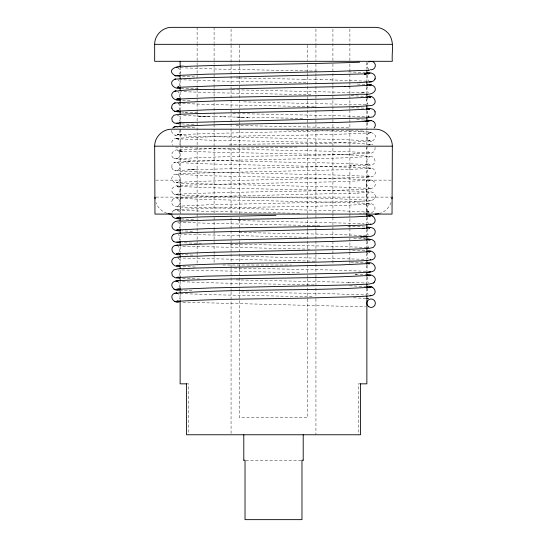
<?xml version="1.0" encoding="UTF-8"?>
<svg xmlns="http://www.w3.org/2000/svg" width="547" height="547" viewBox="0 0 547 547"><rect width="100%" height="100%" fill="white"/><g stroke="black" fill="none" stroke-linecap="round" stroke-linejoin="round"><path stroke-width="0.41" stroke-dasharray="2.73 2.05" d="M171.683 130.384L171.833 132.1L172.681 133.632M229.07 144.955L232.906 144.873C279.483 142.76 326.566 145.03 372.945 140.709C381.403 132.695 366.025 130.897 361.013 131.752M177.105 138.241C173.44 137.837 170.103 141.994 172.435 145.256M187.99 169.761L195.949 169.467L176.968 170.616C180.503 169.802 181.228 164.647 178.09 162.862L178.52 163.088L177.03 162.548L208.414 163.929L362.832 167.505L372.343 168.38L373.84 169.228L375.304 172.127L375.126 173.837L373.027 176.312L370.469 176.996L364.063 177.46L204.387 181.187L176.325 182.466L178.014 182.185L177.543 182.301C180.667 181.372 181.043 176.004 177.604 174.575L176.312 174.336L210.766 175.84L345.902 178.739L371.023 180.018M179.819 298.908C180.633 296.782 179.614 294.265 177.515 293.363M179.819 144.49C180.66 142.377 179.669 139.854 177.584 138.924L178.589 139.157L176.223 138.706L207.06 140.1L307.646 142.193C329.342 143.376 351.434 141.871 372.938 144.859M179.683 251.634L179.929 248.393L177.925 246.041M367.228 146.699C365.888 149.304 367.775 152.688 370.716 152.866L346.395 151.594L207.067 148.586L175.409 147.109M179.655 97.216L179.936 93.981L177.857 91.493M367.331 111.137L367.03 114.371L369.095 116.873L368.664 116.648L370.182 117.113M176.831 209.617C241.268 206.028 305.964 207.874 370.381 204.065L369.122 204.414C365.724 206.397 366.545 211.511 369.881 212.147L342.832 210.868L182.657 207.128L176.23 206.663L173.707 205.87L172.455 204.694L171.765 203.115L171.779 201.405M172.298 200.038L173.508 198.664L175.498 197.864L188.407 197.043L358.36 193.064M357.307 201.453C362.852 200.195 370.387 202.985 374.688 198.445M375.242 196.947L375.208 195.238L373.314 192.606L370.661 191.778L364.254 191.313L208.612 187.696L177.228 186.349C180.448 187.026 181.255 192.093 177.905 194.035L176.51 194.411L191.347 193.481L236.318 192.325C279.038 191.272 321.78 191.067 364.48 189.317C371.475 191.252 381.717 183.095 370.476 179.901M179.614 287.421L180.004 284.18L178.035 281.753M367.358 75.356L366.975 78.453L368.616 80.737M367.379 265.555L366.893 267.066L367.741 270.191M374.654 198.561L375.283 196.824M171.737 201.528L172.339 199.922M179.416 85.817L180.093 82.645L178.322 79.924M367.632 122.535L366.934 125.707L367.577 127.307M179.546 275.497L180.066 272.734L178.582 270.197M179.635 120.969C180.92 118.255 179.901 115.868 177.153 115.034M367.687 241.289L366.9 244.311L368.425 247.1M191.129 169.645L354.757 165.898L349.834 166.021C354.456 163.963 381.628 170.158 373.492 157.078C351.338 153.242 328.043 155.663 305.554 154.083L214.089 152.21L178.288 150.924L183.532 151.28L179.936 151.04M179.409 228.195C180.866 225.966 180.134 223.429 177.727 222.267M179.464 73.893C181.064 72.286 180.079 68.471 177.324 67.548M179.04 264.461C180.825 262.731 180.366 259.148 177.857 257.972M367.871 98.419C364.514 99.786 369.998 107.438 367.126 103.014M367.953 288.501L366.811 291.442L368.179 294.389M178.972 110.036C180.811 108.121 180.373 104.566 177.898 103.424M367.953 252.837C366.442 254.355 366.558 257.035 368.179 258.724M367.406 86.98C366.668 87.773 366.401 91.595 368.534 92.675M367.816 217.446C366.182 219.279 366.832 222.52 369.02 223.607M172.025 212.332L173.228 210.821M179.081 216.762L179.751 215.839M368.131 229.015C366.305 230.82 366.456 233.754 368.541 235.169M367.543 277.062L366.921 280.119L368.391 282.758M179.525 240.126L180.059 237.056L178.26 234.348M352.391 154.138C358.203 151.758 375.762 158.062 375.105 147.328M174.527 210.069L177.748 209.501M173.946 158.445C195.764 161.789 218.397 159.854 240.454 161.228L331.147 163.027L370.052 164.64C365.82 164.148 365.752 157.659 370.066 156.558L341.861 157.939L221.624 160.476L180.209 161.809L175.204 162.274L173.324 163.15L171.943 165.037L171.847 167.669M173.043 210.937L174.712 209.952M368.753 133.229L370.811 132.675L368.753 133.229L369.184 133.003C365.977 134.521 366.258 139.622 369.615 140.777L368.603 140.552L370.285 140.805L340.077 139.519L189.351 136.141L175.997 135.328L173.884 134.671L172.572 133.509M174.055 162.691L175.204 162.274M370.408 132.791C305.78 136.524 240.892 134.658 176.25 138.336M370.107 141.386L371.734 141.133M178.965 134.596L177.283 134.747L181.98 134.371L177.378 134.829L179.819 132.894L180.066 129.769M367.837 145.099L369.43 144.866M369.17 144.921L370.504 144.75L368.165 144.982M175.272 209.829L176.196 209.713M177.392 138.213L178.24 138.124M178.643 134.63L210.363 133.461L362.928 129.954M366.634 212.968C377.868 214.465 377.799 201.727 366.463 203.368C346.784 202.328 327.079 202.123 307.387 201.638L203.34 199.45L176.64 198.069L178.452 198.739L178.131 198.623C181.31 200.865 180.551 205.433 176.825 206.287L208.557 204.79L358.682 201.399M365.943 213.009L359.434 213.316M184.838 161.57L186.383 161.509M356.993 193.118L370.073 192.202C366.442 193.118 365.724 197.617 368.849 199.826L370.469 200.414C306.347 196.448 241.87 198.335 177.679 194.869M354.155 201.563L355.482 201.515M360.145 201.337L361.567 201.282M187.662 161.454L190.8 161.338M348.754 154.254L353.102 154.117M179.956 151.047L177.064 150.589C180.503 151.505 181.153 156.572 178.055 158.315L178.773 158.09L176.428 158.876C231.012 155.369 285.944 156.524 340.631 154.486L341.239 154.473M344.829 154.37L349.43 154.233M355.741 154.028L356.473 154.001M340.631 154.486L345.465 154.35M297.048 147.013C257.466 148.039 217.843 148.039 178.288 149.994C173.228 148.757 168.784 155.833 174.137 158.562M155.827 180.134L180.524 180.134L180.524 213.378M391.18 180.134L366.483 180.134L366.483 212.386M155.97 197.111L391.037 197.111M222.834 265.015L291.428 265.015M186.527 383.844L188.619 383.844L188.619 434.769M360.48 383.844L358.381 383.844L358.381 434.769M245.883 460.232L301.123 460.232M236.051 125.489L349.143 127.875M239.258 78.009L304.146 79.288M243.743 101.879L366.23 104.833M241.555 117.202L236.564 117.099L247.784 117.331L219.894 116.73M247.326 117.318L304.282 118.439M286.669 129.899L361.799 131.786M299.592 213.323L205.481 211.354L176.284 209.959L179.033 211.238L179.908 212.721M239.244 232.482L334.114 234.431L366.702 235.586M306.245 237.275L181.549 234.28M241.781 256.324L365.799 259.292M299.394 272.816L181.351 269.938M241.405 291.954L334.586 293.862L367.427 295.031M317.014 71.103L218.157 69.093L178.281 67.691M314.969 79.513L320.651 79.636M236.078 77.941L239.524 78.016M303.906 79.288L315.304 79.52M305.971 82.741L221.733 81.093L180.989 79.759M232.16 89.701L365.519 92.84M310.881 94.727L214.602 92.758L180.742 91.602M314.375 106.692L212.4 104.6L178.055 103.315M232.892 113.53L334.176 115.608L369.41 116.996M238.109 220.598L364.083 223.552M319.81 225.651L217.145 223.552L179.457 222.273M230.314 244.153L332.904 246.253L367.044 247.422M309.773 249.179L182.247 246.171M314.853 261.186L180.961 258.013M234.178 268.03L333.226 270.061L367.967 271.333M236.242 279.893L349.485 282.32M314.101 284.932L217.576 282.963L180.175 281.691M312.118 296.768L215.327 294.792L179.04 293.513M320.282 79.63L330.805 79.869M214.937 116.614L225.904 116.873M330.347 79.862L368.493 81.25M206.889 116.415L197.488 116.149L215.962 116.641M210.205 116.497L181.761 115.492M201.405 243.449L182.151 242.745M199.669 279.018L181.542 278.341M348.589 71.889L366.292 72.587M198.171 88.867L180.421 88.163M351.112 95.725L366.134 96.347M197.488 112.648L183.183 112.101M347.844 226.349L365.936 227.053M348.152 282.273L353.164 282.437M349.54 285.814L367.078 286.553M194.718 76.915L181.522 76.375M351.564 107.622L365.847 108.21M194.028 124.436L181.426 123.902M194.835 127.868L181.194 127.28M350.859 262.088L367.399 262.786M355.379 274.197L367.153 274.71M193.515 219.484L180.907 218.944M353.711 238.458L366.059 239.005M352.589 250.246L365.799 250.806M195.293 267.052L181.44 266.478M355.133 274.184L356.829 274.245M351.769 282.389L366.9 283.079M353.588 297.814L366.873 298.395M366.832 120.203L363.871 120.094L367.481 120.244M192.592 231.313L181.884 230.848M192.797 255.107L181.761 254.642M191.97 290.724L181.173 290.259M190.13 100.532L180.154 100.067M356.719 119.677L365.478 120.128M357.458 84.053L367.153 84.518M358.23 131.636L358.989 131.67M363.468 131.868L364.275 131.902M185.727 112.217L186.493 112.251M182.93 302.224L365.581 306.819M181.72 112.026L183.97 112.142M361.799 92.648L367.297 92.997M364.09 238.889L365.567 238.984M367.146 247.442L368.692 247.538L365.533 247.326M366.463 203.368L369.56 203.607M365.423 164.182L369.314 164.483L368.459 164.408M177.754 257.774L179.177 257.89M173.262 193.624L174.787 194.472L177.337 194.828M368.329 167.854L369.457 167.97M370.004 168.032L371.153 168.148M176.12 194.711L178.876 194.985M177.071 67.575L178.63 67.773M171.806 167.553L172.599 169.214L174.493 170.602L185.707 171.628L339.311 175.129L370.285 176.414L367.475 176.12L369.751 176.469C366.196 175.272 365.875 170.732 369.143 168.763L368.815 168.879L370.34 168.435L339.639 169.823L184.407 173.406L174.472 174.384L172.914 175.443L171.655 178.301L171.943 179.997L174.185 182.342L182.712 183.395L341.588 187.108L370.832 188.503L368.616 188.004C371.317 190.151 364.589 184.312 367.256 182.602C366.914 181.529 370.784 180.1 368.924 180.626L370.476 180.366L337.314 181.761L235.962 183.854C218.157 184.271 200.339 184.551 182.541 185.365C177.604 184.353 167.792 187.566 173.378 193.741M177.693 257.787L178.377 257.904M372.138 180.284L372.698 180.407M174.664 135.02L175.149 135.136M175.519 135.212L175.997 135.328M174.493 170.602L175.69 170.931M176.496 126.781L178.131 127.321M366.866 62.153L366.866 68.984M366.866 74.953L366.866 81.783M366.866 86.898L366.866 92.874M366.866 98.843L366.866 104.819M366.866 110.795L366.866 116.764M366.866 122.74L366.866 212.332M366.866 217.453L366.866 223.429M366.866 229.398L366.866 236.222M366.866 241.343L366.866 247.319M366.866 253.288L366.866 259.264M366.866 265.233L366.866 271.209M366.866 277.185L366.866 283.155M366.866 288.276L366.866 295.1M349.895 29.053L349.895 42.68M349.895 43.534L349.895 60.573M349.895 63.978L349.895 73.346M349.895 74.201L349.895 81.865M349.895 82.72L349.895 85.277M349.895 86.125L349.895 105.721M349.895 106.569L349.895 109.126M349.895 109.981L349.895 213.05M349.895 213.904L349.895 224.126M349.895 224.974L349.895 227.531M349.895 228.386L349.895 247.976M349.895 248.83L349.895 251.381M349.895 252.235L349.895 259.9M349.895 260.755L349.895 264.16M332.918 29.053L332.918 42.68M332.918 43.534L332.918 60.573M332.918 63.978L332.918 81.865M332.918 82.72L332.918 85.277M332.918 86.125L332.918 105.721M332.918 106.569L332.918 109.126M332.918 109.981L332.918 213.05M332.918 213.904L332.918 216.455M332.918 217.309L332.918 264.16M315.94 29.059L315.94 44.43M315.94 45.182L315.94 60.56M315.94 63.978L315.94 72.621M315.94 73.373L315.94 76.033M315.94 76.792L315.94 227.217M315.94 228.017L315.94 230.636M315.94 231.429L315.94 250.28M315.94 251.08L315.94 253.692M315.94 254.499L315.94 274.191M315.94 275.004L315.94 277.609M315.94 278.423L315.94 298.108M315.94 298.929L315.94 434.769M307.455 45.182L307.455 60.567M307.455 64.84L307.455 72.525M307.455 73.38L307.455 75.944M307.455 76.799L307.455 96.457M307.455 97.311L307.455 99.875M307.455 100.73L307.455 227.217M307.455 228.072L307.455 230.636M307.455 231.49L307.455 251.141M307.455 251.996L307.455 254.56M307.455 255.415L307.455 274.218M307.455 275.073L307.455 277.637M307.455 278.491L307.455 298.149M307.455 299.004L307.455 417.792L239.552 417.792L239.552 292.166M239.552 45.182L239.552 65.695M239.552 66.549L239.552 121.243M239.552 122.097L239.552 124.661M239.552 125.516L239.552 213.542M239.552 216.961L239.552 219.525M239.552 220.379L239.552 240.03M239.552 240.885L239.552 243.449M239.552 244.304L239.552 263.962M239.552 264.816L239.552 267.38M239.552 268.235L239.552 287.893M239.552 288.748L239.552 291.312M231.06 29.059L231.06 44.43M231.06 45.182L231.06 65.784M231.06 66.543L231.06 86.187M231.06 87.041L231.06 89.701M231.06 90.46L231.06 213.549M231.06 217.761L231.06 220.386M231.06 221.179L231.06 240.03M231.06 240.83L231.06 243.442M231.06 244.249L231.06 263.941M231.06 264.755L231.06 267.36M231.06 268.167L231.06 287.859M231.06 288.672L231.06 291.277M231.06 292.091L231.06 434.769M214.089 27.35L214.089 42.68M214.089 43.534L214.089 63.978M214.089 64.833L214.089 84.423M214.089 85.277L214.089 87.828M214.089 88.682L214.089 120.203M214.089 121.051L214.089 123.608M214.089 124.456L214.089 213.05M214.089 217.309L214.089 227.531M214.089 228.386L214.089 230.937M214.089 231.791L214.089 250.533M214.089 251.381L214.089 253.938M214.089 254.793L214.089 263.305M197.111 27.35L197.111 42.68M197.111 43.534L197.111 64.833M197.111 65.681L197.111 85.277M197.111 86.125L197.111 88.682M197.111 89.537L197.111 109.126M197.111 109.981L197.111 112.532M197.111 113.386L197.111 213.05M197.111 213.904L197.111 227.531M197.111 228.386L197.111 230.937M197.111 231.791L197.111 251.381M197.111 252.235L197.111 254.793M197.111 255.64L197.111 263.305M180.134 67.274L180.134 74.098M180.134 80.074L180.134 86.05M180.134 92.019L180.134 97.995M180.134 103.109L180.134 109.94M180.134 115.909L180.134 121.031M180.134 129.564L180.134 214.896M180.134 222.574L180.134 228.543M180.134 234.519L180.134 240.489M180.134 246.465L180.134 252.44M180.134 258.41L180.134 263.531M180.134 270.355L180.134 275.476M180.134 281.452L180.134 288.276M180.134 293.397L180.134 299.366M368.787 69.1A4.246 4.246 0 0 1 367.816 62.871M166.938 213.275A17.005 16.895 57.5 0 1 155.957 202.554M391.043 202.547A17.012 16.909 -58.2 0 1 380.062 213.282M179.751 186.65L176.975 186.418L179.724 186.691M368.924 211.915L365.834 211.682L368.924 211.915"/><path stroke-width="0.82" d="M375.092 78.775C376.616 73.872 370.572 72.225 366.887 72.628M154.671 44.328C154.534 35.254 162.575 27.213 171.642 27.35L375.358 27.35C381.006 27.377 386.435 30.345 389.567 35.035C394.524 42.871 391.481 52.656 392.329 61.305L154.671 61.305L154.671 44.328L392.329 44.328M154.671 146.179C154.534 137.112 162.575 129.071 171.642 129.208L375.358 129.208C384.425 129.071 392.466 137.112 392.329 146.179L392.028 214.082L154.972 214.082L154.671 146.179L392.329 146.179M174.849 79.219C167.293 82.686 174.616 89.975 180.421 88.163M180.045 230.731C168.319 231.853 170.062 219.292 180.907 221.104C224.926 219.231 269.008 219.101 313.048 217.966L354.025 216.92L370.565 215.99L369.013 216.27L369.478 216.154M367.078 286.553C374.497 284.454 379.215 295.011 370.237 295.845C355.482 297.028 340.644 296.973 325.855 297.472C275.968 299.271 225.897 298.279 176.079 301.418L178.226 300.925L177.754 301.041M178.172 87.014L178.602 86.782L177.125 87.356L217.768 85.749L358.066 82.665L371.707 81.722L373.656 80.84L374.811 79.411M172.49 235.388C171.04 237.323 171.662 240.365 173.796 241.514M374.77 79.534L375.133 78.652M374.442 282.006C377.697 277.165 371.338 273.958 367.153 274.71M368.828 109.619L369.834 109.072L340.241 110.426L195.976 113.578L177.83 114.391L173.796 115.301L171.772 118.043L172.271 121.256L174.336 122.993L178.985 123.752M374.093 127.977C376.021 126.172 375.632 122.685 373.348 121.359M368.801 275.852L370.298 275.346C317.588 278.587 264.639 277.746 211.846 279.503C199.559 279.989 187.211 279.797 174.985 281.172C168.079 283.784 173.618 291.695 179.327 290.142M177.194 289.384L179.252 289.042L176.51 289.322L211.32 287.927L351.003 284.891L369.15 284.071L373.41 282.984M173.604 234.307L177.734 233.241L195.901 232.42L364.199 228.448M345.198 86.494L234.813 88.826C214.65 89.981 194.062 88.47 174.09 91.383C167.936 95.192 174.896 101.708 180.154 100.067M172.373 235.511L173.714 234.184M373.293 283.1L374.558 281.883M172.702 128.087L174.178 127.007M177.235 99.137L180.045 98.843L176.319 99.253C236.29 96.033 296.433 96.805 356.453 94.59C362.258 93.065 371.823 96.805 375.221 90.358C376.268 85.688 370.716 84.183 367.153 84.518M174.746 293.192C168.408 295.599 173.522 303.729 179.184 301.999M368.965 240.133L370.415 239.695C306.06 243.552 241.418 241.685 177.037 245.241M178.425 217.405L177.255 218.103L178.883 217.761L176.421 218.089L201.036 216.927L275.982 215.299M174.5 103.109C172.449 103.766 171.225 106.173 171.84 108.231M178.609 252.974L177.214 253.746L179.06 253.398L176.524 253.712L210.513 252.317L350.128 249.288L368.692 248.468L373.259 247.449L375.221 244.865L374.77 241.644L371.994 239.565L367.577 239.101M178.561 98.549L177.16 99.301L177.884 99.075M368.89 264.051L369.902 263.51L341.157 264.885L196.688 268.044L178.069 268.857L173.638 269.903L171.751 272.55L172.291 275.75L175.122 277.753L179.539 278.218M368.466 74.043L370.011 73.277L364.398 73.968L367.741 73.756M369.027 228.331L370.059 227.839L362.729 228.53M177.7 75.308L177.037 75.465L206.383 74.194L332.624 71.527L368.938 70.187M174.671 126.815C238.471 122.439 302.737 124.422 366.675 121.304M173.912 127.13L175.566 126.583M178.322 276.98L176.845 277.555L205.884 276.173L310.703 273.985C330.607 273.384 350.552 273.452 370.415 272.003C379.269 271.025 374.442 261.001 367.399 262.786M174.896 102.973C240.078 98.528 305.732 101.202 370.948 97.045L369.266 97.414L370.469 97.161M177.761 229.747L178.09 229.631L176.558 230.041C230.342 226.971 284.31 227.655 338.155 225.87C349.43 225.309 360.822 225.74 372.028 224.202C378.579 222.034 373.717 213.583 367.933 215.292M369.204 85.626L370.285 85.243L348.514 86.399M369.232 287.551L368.904 287.667L370.565 287.25C305.247 291.332 239.483 288.501 174.254 293.308M174.165 103.226L175.231 102.857M175.19 79.13L203.081 77.722L365.895 73.872L364.398 73.968M177.754 265.391L178.151 265.281L176.613 265.664C230.69 262.628 284.946 263.374 339.072 261.493C350.135 260.878 361.355 261.48 372.322 259.757C378.811 256.974 373.075 249.364 367.577 250.923M369.362 251.852L368.965 251.962L370.64 251.62C314.99 254.765 259.162 254.095 203.45 255.914C193.72 256.598 183.744 255.736 174.158 257.705C168.271 261.22 174.425 267.88 179.669 266.362M174.438 79.336L175.594 79.007M176.825 241.924L205.077 240.543L364.623 236.776M175.936 292.932L176.414 292.816M176.455 111.212L178.678 110.726L176.455 111.212L207.231 109.824L313.123 107.622C332.699 106.863 352.398 107.383 371.892 105.434C378.695 103.431 373.806 94.515 367.837 96.463L368.63 96.532M174.808 91.089L175.361 90.973M175.56 90.925L176.113 90.809M370.182 120.901L367.468 121.243M175.772 126.535L176.401 126.419M178.021 245.131C168.223 244.803 171.355 256.413 179.84 254.526M176.729 123.109L180.783 122.651M371.707 81.722L368.993 82.084M175.471 245.439L176.476 245.323M175.69 281.055L176.763 280.932M177.385 280.885L178.438 280.768M368.186 70.255L369.464 70.139M367.393 272.256L368.733 272.139M369.054 272.119L370.415 272.003M365.847 121.359L368.309 121.188M363.16 236.851C367.352 236.516 375.974 237.637 375.201 230.937C374.182 227.114 369.69 227.299 366.552 227.087M179.97 122.706L366.175 117.933L373.136 116.839L375.133 114.398L375.098 111.759M360.712 236.967L362.141 236.892M365.273 236.735L366.77 236.66M359.584 62.228C301.418 64.272 243.196 64.279 185.03 66.413C179.32 64.902 164.572 69.237 175.17 75.732M344.596 86.515L349.15 86.378M186.561 383.844L180.134 383.844L180.134 300.221M360.439 383.844L366.866 383.844L366.866 295.954M243.812 460.232L245.029 460.232L245.029 519.65L301.971 519.65L301.971 460.232L303.188 460.232M366.832 120.203L371.345 120.6L373.539 121.482M366.463 108.244C369.512 108.504 374.052 108.149 375.139 111.875M180.366 111.944C177.296 111.759 172.688 111.937 171.799 108.108M367.687 239.121L369.225 239.217M180.079 242.629L175.382 242.164L173.529 241.398M180.243 218.903C177.255 218.622 173.167 218.889 171.874 215.45M366.873 298.395L368.514 298.512M179.594 76.259L174.691 75.616M369.184 96.58L369.991 96.648M369.587 120.374L371.345 120.6M371.536 84.983L369.929 84.751M176.23 67.459L177.071 67.575M369.69 286.785L370.456 286.901M371.365 287.052L372.145 287.175M370.052 295.264L370.825 295.38M177.57 281.466L176.401 281.233M370.059 259.64L370.757 259.757M370.271 215.525L370.893 215.641M371.816 215.839L372.452 215.956M370.175 224.017L370.798 224.126M176.702 293.281L176.079 293.165L177.768 293.479M174.541 301.329L175.177 301.445M176.23 301.65L176.852 301.766M175.491 75.794L175.97 75.91M370.004 271.565L370.483 271.681M176.264 245.589L176.743 245.706M174.466 111.178L175.717 111.52M173.878 289.151L174.288 289.267M175.512 289.671L175.922 289.787M366.866 70.686L366.866 74.098M366.866 81.783L366.866 86.05M366.866 93.728L366.866 97.995M366.866 105.674L366.866 109.94M366.866 117.619L366.866 121.885M366.866 213.186L366.866 216.598M366.866 224.277L366.866 228.543M366.866 236.222L366.866 240.489M366.866 248.174L366.866 252.44M366.866 260.119L366.866 264.386M366.866 272.064L366.866 276.331M366.866 284.009L366.866 288.276M360.48 383.844L360.48 434.769L186.527 434.769L186.527 383.844M303.209 434.769L303.209 460.232M243.791 434.769L243.791 460.232M180.134 61.305L180.134 67.274M180.134 74.953L180.134 79.219M180.134 86.898L180.134 90.317M180.134 98.843L180.134 102.262M180.134 110.795L180.134 114.207M180.134 121.885L180.134 127.007M180.134 217.453L180.134 220.865M180.134 229.398L180.134 233.665M180.134 241.343L180.134 245.61M180.134 253.288L180.134 257.555M180.134 265.233L180.134 268.652M180.134 276.331L180.134 280.597M180.134 288.276L180.134 292.542M368.787 61.996A4.246 4.246 0 0 1 375.276 64.71A4.246 4.246 0 0 1 370.34 69.715M171.997 214.062A17.005 16.895 57.5 0 1 167.929 213.556M155.122 198.821A17.005 16.895 57.5 0 1 155.027 197.111M391.973 197.111A17.012 16.909 -58.2 0 1 391.878 198.821M379.078 213.562A17.012 16.909 -58.2 0 1 375.003 214.075M368.712 306.703A4.246 4.246 0 0 0 375.345 303.537A4.246 4.246 0 0 0 369.287 299.38A4.246 4.246 0 0 0 368.712 306.703"/></g></svg>
